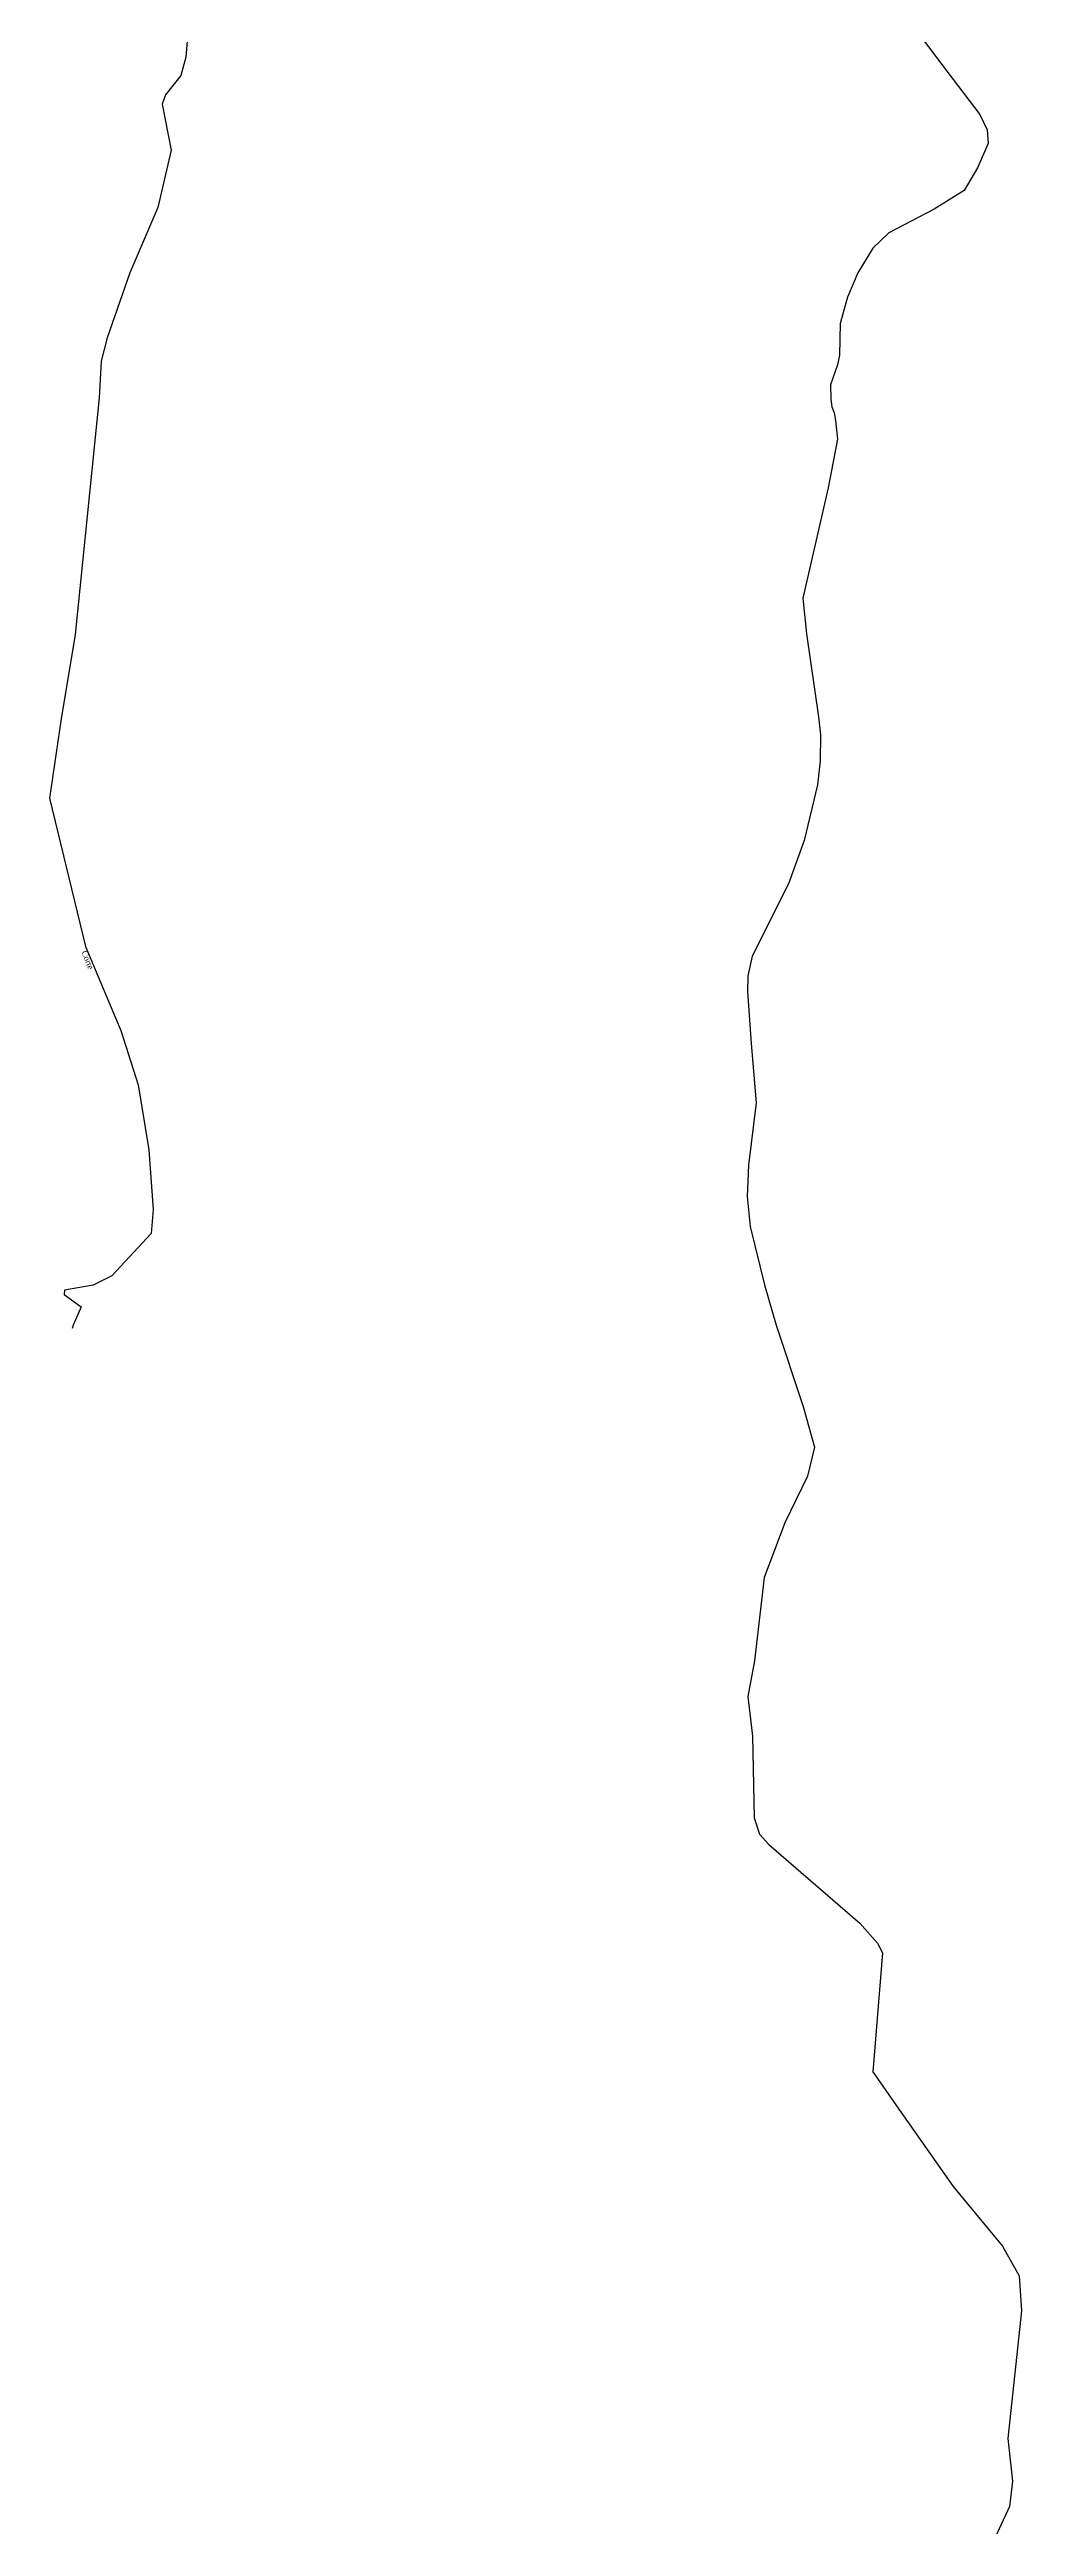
# Model space of a CAD drawing. Extents: x 1206804 to 1210977, y 6152742 to 6157901.
# Drawn here: x 1206979 to 1207398, y 6155321 to 6156388 of the extents above; entities that cross this region are included whole.
import ezdxf

# ---------------------------------------------------------------- set-up
doc = ezdxf.new("R2010")
doc.units = 0
doc.linetypes.add('CONTINU', pattern=[0])
for name, color, linetype in [('1SECTION', 7, 'CONTINU'), ('1ZONCOMM', 7, 'CONTINU'), ('3ZONCOMMTEX', 7, 'CONTINU')]:
    doc.layers.add(name, color=color, linetype=linetype)
doc.styles.get("Standard").update_dxf_attribs({"font": 'Times New Roman'})

msp = doc.modelspace()

# ---------------------------------------------------------------- linework, layer by layer
at = {"layer": '1SECTION'}
msp.add_lwpolyline([(1207342.78, 6156409.38), (1207368, 6156375.99), (1207379.91, 6156360.3), (1207383.16, 6156353.73), (1207383.54, 6156347.85), (1207378.99, 6156337.34), (1207373.19, 6156327.59), (1207360.26, 6156319.46), (1207340.72, 6156309.36), (1207333.84, 6156302.74), (1207327.34, 6156292.05), (1207322.86, 6156281.52), (1207319.83, 6156270.28), (1207319.46, 6156256.59), (1207318.58, 6156252.39), (1207315.63, 6156243.79), (1207315.72, 6156237.61), (1207316.22, 6156234.28), (1207317.11, 6156231.78), (1207317.77, 6156228.49), (1207318.6, 6156220.46), (1207314.66, 6156199.5), (1207303.73, 6156151.95), (1207305.21, 6156136.57), (1207310.39, 6156100.77), (1207311.22, 6156093.06), (1207311.19, 6156081.88), (1207310.03, 6156071.59), (1207304.23, 6156047.57), (1207297.46, 6156028.81), (1207281.92, 6155997.71), (1207280.03, 6155989.31), (1207279.78, 6155982.5), (1207281.49, 6155960.14), (1207283.57, 6155934.56), (1207280.28, 6155907.65), (1207279.76, 6155894.23), (1207281.04, 6155881.23), (1207287.13, 6155856.09), (1207292.19, 6155838.69), (1207303.78, 6155803.68), (1207308.64, 6155786.17), (1207305.64, 6155773.76), (1207295.96, 6155753.66), (1207287.09, 6155730.06), (1207282.82, 6155694.13), (1207279.98, 6155678.75), (1207282.04, 6155661.76), (1207282.72, 6155626.58), (1207284.96, 6155619.45), (1207289.06, 6155615), (1207328.3, 6155581.22), (1207335.85, 6155572.51), (1207337.96, 6155568.31), (1207333.83, 6155517.1), (1207345.04, 6155500.97), (1207368.49, 6155467.7), (1207389.63, 6155442), (1207396.95, 6155429.27), (1207397.87, 6155414.22), (1207391.97, 6155359.16), (1207394.04, 6155340.75), (1207392.69, 6155329.82), (1207384.72, 6155312.48)], dxfattribs=at)
at = {"layer": '1ZONCOMM'}
msp.add_lwpolyline([(1207038.87, 6156397.22), (1207037.8, 6156384.99), (1207035.78, 6156377.1), (1207029.07, 6156368.82), (1207027.74, 6156364.75), (1207031.58, 6156344.86), (1207025.86, 6156320.24), (1207013.79, 6156292.06), (1207003.94, 6156264.14), (1207001.45, 6156254.03), (1207000.53, 6156238.19), (1206990.22, 6156136.27), (1206984.22, 6156099.91), (1206979.15, 6156065.75), (1206994.63, 6156001.92), (1207009.91, 6155965.63), (1207017.28, 6155942.24), (1207021.92, 6155914.31), (1207023.84, 6155888.54), (1207022.92, 6155878.23), (1207005.99, 6155860.07), (1206997.9, 6155856), (1206985.55, 6155853.77), (1206985.43, 6155851.99), (1206992.77, 6155846.62), (1206989.34, 6155838.81), (1206988.89, 6155837.3)], dxfattribs=at)
msp.add_lwpolyline([(1207038.87, 6156397.22), (1207037.8, 6156384.99), (1207035.78, 6156377.1), (1207029.07, 6156368.82), (1207027.74, 6156364.75), (1207031.58, 6156344.86), (1207025.86, 6156320.24), (1207013.79, 6156292.06), (1207003.94, 6156264.14), (1207001.45, 6156254.03), (1207000.53, 6156238.19), (1206990.22, 6156136.27), (1206984.22, 6156099.91), (1206979.15, 6156065.75), (1206994.63, 6156001.92), (1207009.91, 6155965.63), (1207017.28, 6155942.24), (1207021.92, 6155914.31), (1207023.84, 6155888.54), (1207022.92, 6155878.23), (1207005.99, 6155860.07), (1206997.9, 6155856), (1206985.55, 6155853.77), (1206985.43, 6155851.99), (1206992.77, 6155846.62), (1206989.34, 6155838.81), (1206988.89, 6155837.3)], dxfattribs=at)

# ---------------------------------------------------------------- texts
at = {"layer": '3ZONCOMMTEX'}
msp.add_text('Corte', height=2.5, rotation=291.5, dxfattribs=at).set_placement((1206992.89, 6155999.52))
msp.add_text('Corte', height=2.5, rotation=291.5, dxfattribs=at).set_placement((1206992.89, 6155999.52))

doc.saveas('drawing.dxf')
